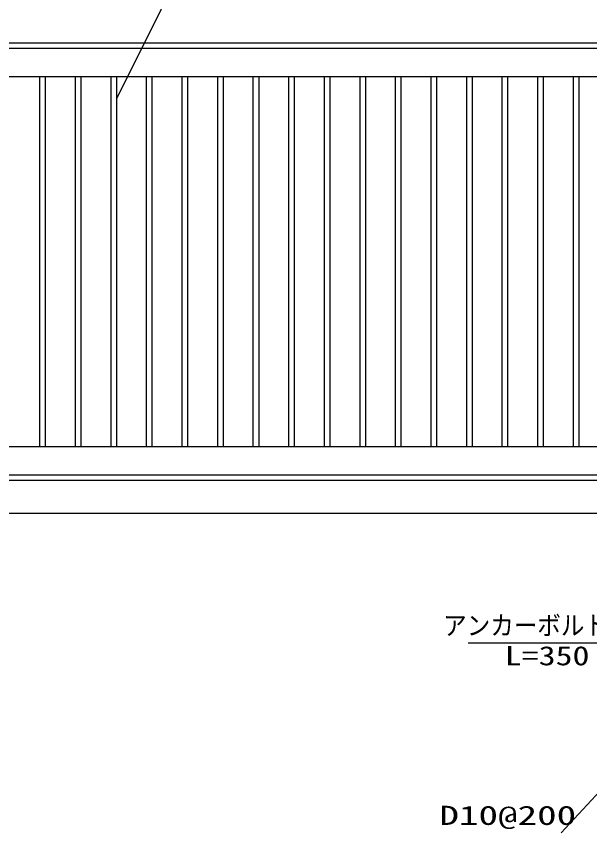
# Model space of a CAD drawing. Units: millimetres, scale not verified. Extents: x -5940 to 5940, y -4200 to 4200.
# Drawn here: x -1845 to 170, y -1472 to 1397 of the extents above; entities that cross this region are included whole.
import ezdxf
from ezdxf.enums import TextEntityAlignment as Align

# ---------------------------------------------------------------- set-up
doc = ezdxf.new("R2010")
doc.units = ezdxf.units.MM
doc.header["$LTSCALE"] = 20
doc.layers.add('0-1_0', color=7, linetype='Continuous', lineweight=25)
doc.layers.add('0-2_1', color=7, linetype='Continuous', lineweight=25)
doc.styles.add('ＭＳ ゴシック', font='')
doc.styles.get('ＭＳ ゴシック').set_extended_font_data('MS Gothic')

msp = doc.modelspace()

# ---------------------------------------------------------------- linework, layer by layer
at = {"layer": '0-1_0'}
msp.add_line((70.39, -1471.87), (714.6, -777.55), dxfattribs=at)
for points in [[(-211.55, 1600.82), (-1247.38, 1600.82), (-1492.36, 1108.59)], [(-257.38, -804.48), (480.89, -804.48), (731.2, -481.26)]]:
    msp.add_lwpolyline(points, dxfattribs=at)
at = {"layer": '0-2_1'}
for p, q in [((771.82, 1302.28), (-4228.18, 1302.28)), ((771.82, 1284.28), (-4228.18, 1284.28)), ((771.82, 1184.28), (-4128.18, 1184.29)), ((-1763.18, 1184.29), (-1763.18, -115.72)), ((-1743.18, 1184.29), (-1743.18, -115.72)), ((-1638.18, 1184.29), (-1638.18, -115.72)), ((-1618.18, 1184.29), (-1618.18, -115.72)), ((-1513.18, 1184.29), (-1513.18, -115.72)), ((-1493.18, 1184.29), (-1493.18, -115.72)), ((-1388.18, 1184.29), (-1388.18, -115.72)), ((-1368.18, 1184.29), (-1368.18, -115.72)), ((-1263.18, 1184.29), (-1263.18, -115.72)), ((-1243.18, 1184.29), (-1243.18, -115.72)), ((-1138.18, 1184.29), (-1138.18, -115.72)), ((-1118.18, 1184.29), (-1118.18, -115.72)), ((-1013.18, 1184.29), (-1013.18, -115.72)), ((-993.18, 1184.29), (-993.18, -115.72)), ((-888.18, 1184.29), (-888.18, -115.72)), ((-868.18, 1184.29), (-868.18, -115.72)), ((-763.18, 1184.29), (-763.18, -115.72)), ((-743.18, 1184.29), (-743.18, -115.72)), ((-638.18, 1184.29), (-638.18, -115.72)), ((-618.18, 1184.29), (-618.18, -115.72)), ((-513.18, 1184.29), (-513.18, -115.72)), ((-493.18, 1184.29), (-493.18, -115.72)), ((-388.18, 1184.29), (-388.18, -115.72)), ((-368.18, 1184.29), (-368.18, -115.72)), ((-263.18, 1184.29), (-263.18, -115.72)), ((-243.18, 1184.29), (-243.18, -115.72)), ((-138.18, 1184.29), (-138.18, -115.72)), ((-118.18, 1184.29), (-118.18, -115.72)), ((-13.18, 1184.29), (-13.18, -115.72)), ((6.82, 1184.29), (6.82, -115.72)), ((111.82, 1184.29), (111.82, -115.72)), ((131.82, 1184.29), (131.82, -115.72)), ((771.82, -115.72), (-4128.18, -115.72)), ((771.82, -215.72), (-4228.18, -215.72)), ((771.82, -233.72), (-4228.18, -233.72)), ((2773.03, -350.72), (-4228.18, -350.72))]:
    msp.add_line(p, q, dxfattribs=at)

# ---------------------------------------------------------------- texts
at = {"layer": '0-1_0', "color": 3, "style": 'ＭＳ ゴシック'}
for s, height, width, p in [('アンカーボルト4-M16', 67.35, 0.9, (-344.58, -797.43)), ('L=350', 67.3, 1.3, (-128.18, -903.87)), ('D10@200', 67.3, 1.5, (-357.95, -1464.82))]:
    msp.add_text(s, height=height, dxfattribs=dict(at, width=width)).set_placement(p, align=Align.BOTTOM_LEFT)

doc.saveas('drawing.dxf')
